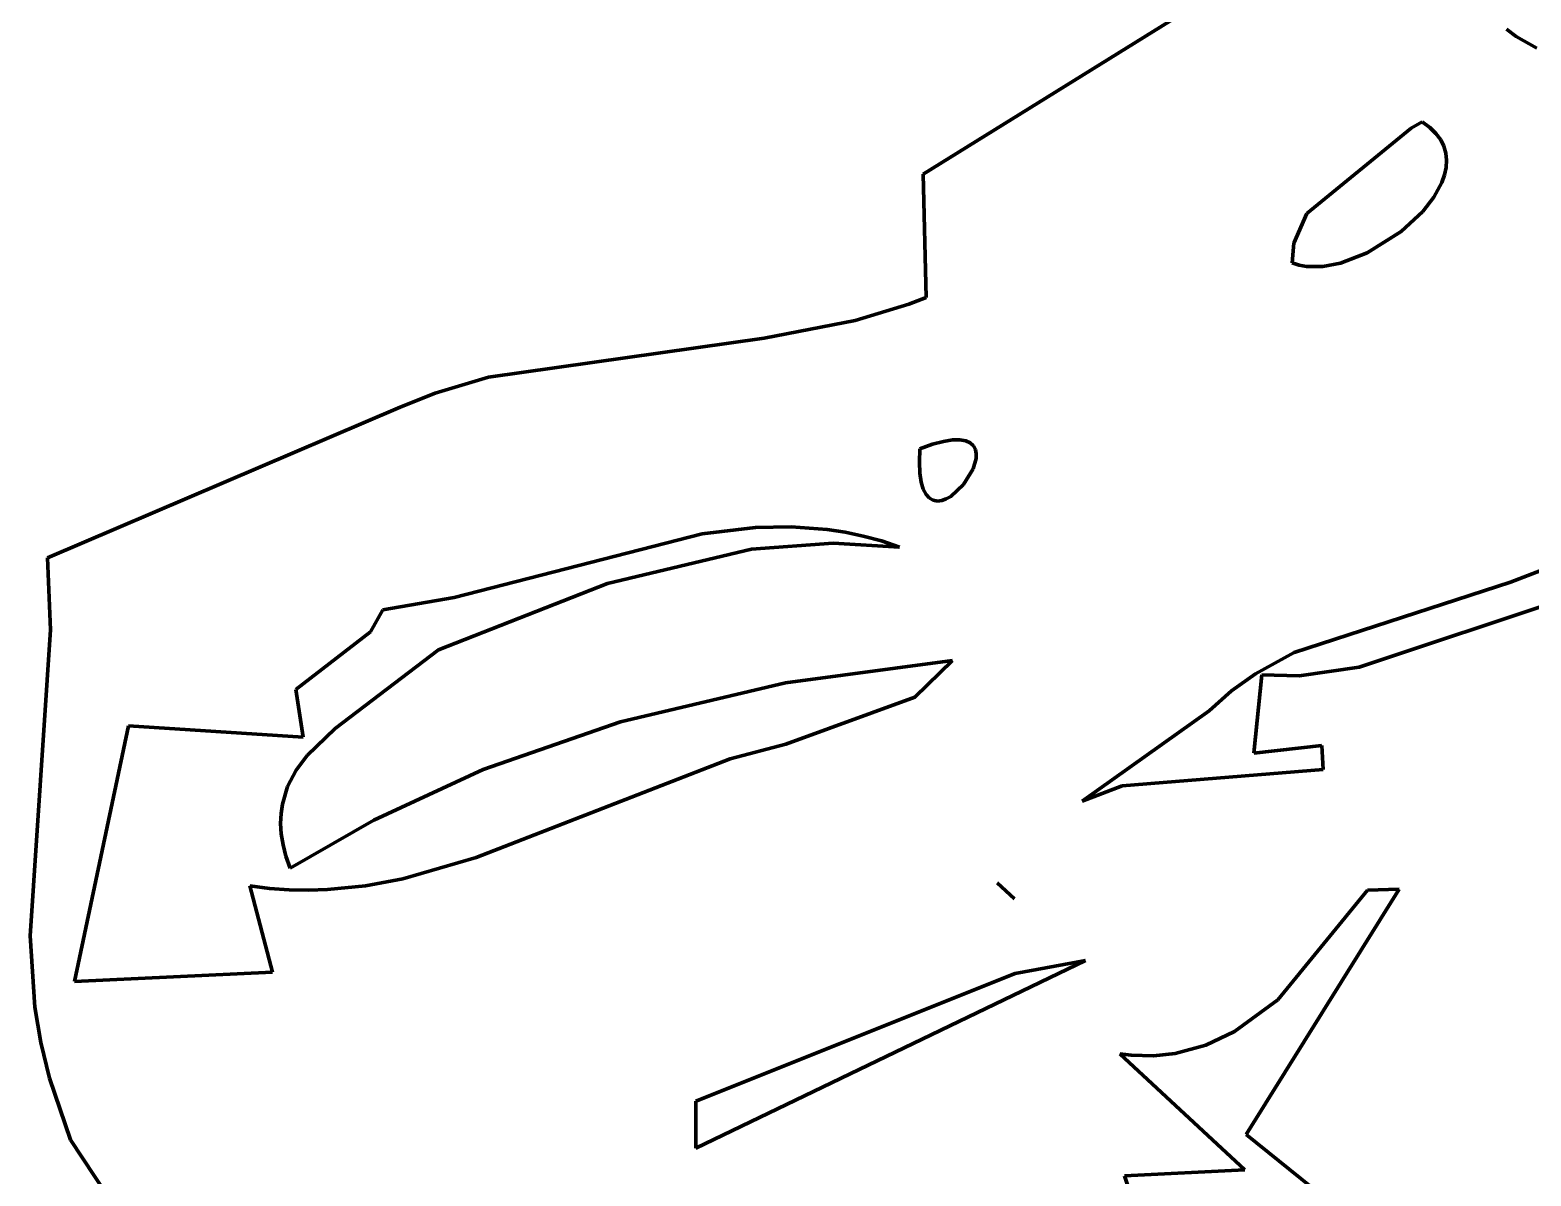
# Model space of a CAD drawing. Header units: millimetres. Extents: x 0 to 8.5, y 0 to 13.2.
# Drawn here: x 2.8641 to 3.3592, y 10.2737 to 10.6516 of the extents above; entities that cross this region are included whole.
import ezdxf

# ---------------------------------------------------------------- set-up
doc = ezdxf.new("R2010")
doc.units = ezdxf.units.MM
for name, color, linetype, lineweight in [('color#060606ff', 7, 'CONTINUOUS', 100), ('color#5c5c5cff', 7, 'CONTINUOUS', 100), ('color#ffffffff', 7, 'CONTINUOUS', 100)]:
    doc.layers.add(name, color=color, linetype=linetype, lineweight=lineweight)

msp = doc.modelspace()

# ---------------------------------------------------------------- linework, layer by layer
at = {"layer": 'color#060606ff'}
for p, q in [((3.15868, 10.60404), (3.26352, 10.66914)), ((3.35115, 10.65187), (3.35431, 10.6495)), ((3.35431, 10.6495), (3.36116, 10.64556)), ((3.32324, 10.6213), (3.31966, 10.61922)), ((3.3258, 10.61947), (3.32324, 10.6213)), ((3.31966, 10.61922), (3.28522, 10.59111)), ((3.32784, 10.61751), (3.3258, 10.61947)), ((3.32939, 10.61542), (3.32784, 10.61751)), ((3.33047, 10.61324), (3.32939, 10.61542)), ((3.33112, 10.61096), (3.33047, 10.61324)), ((3.33135, 10.60862), (3.33112, 10.61096)), ((3.33066, 10.6038), (3.33119, 10.60623)), ((3.33119, 10.60623), (3.33135, 10.60862)), ((3.15972, 10.56334), (3.15868, 10.60404)), ((3.32715, 10.59648), (3.3298, 10.60136)), ((3.3298, 10.60136), (3.33066, 10.6038)), ((3.32346, 10.59174), (3.32715, 10.59648)), ((3.28522, 10.59111), (3.28095, 10.58125)), ((3.31639, 10.58517), (3.32346, 10.59174)), ((3.28095, 10.58125), (3.28036, 10.57483)), ((3.30517, 10.57814), (3.31639, 10.58517)), ((3.2963, 10.57475), (3.30517, 10.57814)), ((3.28036, 10.57483), (3.28268, 10.57407)), ((3.28268, 10.57407), (3.28517, 10.57364)), ((3.28517, 10.57364), (3.29055, 10.57365)), ((3.29055, 10.57365), (3.2963, 10.57475)), ((3.13631, 10.55578), (3.15393, 10.56114)), ((3.15393, 10.56114), (3.15972, 10.56334)), ((3.10625, 10.55002), (3.13631, 10.55578)), ((3.01526, 10.5371), (3.10625, 10.55002)), ((2.99769, 10.53182), (3.01526, 10.5371)), ((2.98621, 10.52725), (2.99769, 10.53182)), ((2.86989, 10.47752), (2.98621, 10.52725)), ((3.16836, 10.51643), (3.16537, 10.51595)), ((3.17082, 10.51648), (3.16836, 10.51643)), ((3.17276, 10.51614), (3.17082, 10.51648)), ((3.17424, 10.51546), (3.17276, 10.51614)), ((3.15763, 10.5135), (3.15745, 10.5091)), ((3.1618, 10.51499), (3.15763, 10.5135)), ((3.16537, 10.51595), (3.1618, 10.51499)), ((3.17528, 10.51449), (3.17424, 10.51546)), ((3.17592, 10.51327), (3.17528, 10.51449)), ((3.17619, 10.51185), (3.17592, 10.51327)), ((3.17613, 10.51028), (3.17619, 10.51185)), ((3.15745, 10.5091), (3.1576, 10.50544)), ((3.17204, 10.50176), (3.17515, 10.50687)), ((3.17515, 10.50687), (3.17613, 10.51028)), ((3.1576, 10.50544), (3.15804, 10.50246)), ((3.15804, 10.50246), (3.15874, 10.50013)), ((3.1678, 10.49781), (3.17204, 10.50176)), ((3.15874, 10.50013), (3.15965, 10.49838)), ((3.15965, 10.49838), (3.16075, 10.49719)), ((3.16075, 10.49719), (3.16199, 10.4965)), ((3.16199, 10.4965), (3.16336, 10.49626)), ((3.16336, 10.49626), (3.1648, 10.49643)), ((3.1648, 10.49643), (3.16629, 10.49696)), ((3.16629, 10.49696), (3.1678, 10.49781)), ((3.10336, 10.48757), (3.08575, 10.48549)), ((3.11516, 10.4878), (3.10336, 10.48757)), ((3.12701, 10.48691), (3.11516, 10.4878)), ((3.13297, 10.48599), (3.12701, 10.48691)), ((3.08575, 10.48549), (3.00401, 10.46445)), ((3.10201, 10.48036), (3.12901, 10.48235)), ((3.12901, 10.48235), (3.15093, 10.48108)), ((3.13894, 10.48473), (3.13297, 10.48599)), ((3.14493, 10.4831), (3.13894, 10.48473)), ((3.15093, 10.48108), (3.14493, 10.4831)), ((2.87087, 10.45379), (2.86989, 10.47752)), ((3.0546, 10.46905), (3.10201, 10.48036)), ((3.37571, 10.47853), (3.35246, 10.46948)), ((2.99883, 10.44721), (3.0546, 10.46905)), ((3.35246, 10.46948), (3.28109, 10.44628)), ((3.3025, 10.4415), (3.38329, 10.46838)), ((3.00401, 10.46445), (2.98048, 10.46039)), ((2.98048, 10.46039), (2.97635, 10.45316)), ((2.86408, 10.35293), (2.87087, 10.45379)), ((2.97635, 10.45316), (2.95173, 10.43408)), ((2.96476, 10.42123), (2.99883, 10.44721)), ((3.16838, 10.44371), (3.11331, 10.4363)), ((3.15595, 10.43159), (3.16838, 10.44371)), ((3.28109, 10.44628), (3.26832, 10.43925)), ((3.26832, 10.43925), (3.26038, 10.43363)), ((3.26779, 10.41316), (3.27038, 10.43895)), ((3.27038, 10.43895), (3.28266, 10.43865)), ((3.28266, 10.43865), (3.3025, 10.4415)), ((2.95173, 10.43408), (2.95422, 10.41839)), ((3.11331, 10.4363), (3.05885, 10.42344)), ((3.26038, 10.43363), (3.25298, 10.42712)), ((3.11341, 10.41611), (3.15595, 10.43159)), ((3.25298, 10.42712), (3.21111, 10.39725)), ((2.89655, 10.42214), (2.87871, 10.33786)), ((2.95422, 10.41839), (2.89655, 10.42214)), ((3.05885, 10.42344), (3.01358, 10.4077)), ((2.95549, 10.41241), (2.96476, 10.42123)), ((2.95184, 10.40751), (2.95549, 10.41241)), ((3.09501, 10.41128), (3.11341, 10.41611)), ((3.29022, 10.4157), (3.26779, 10.41316)), ((3.2906, 10.40775), (3.29022, 10.4157)), ((2.94906, 10.40218), (2.95184, 10.40751)), ((3.01358, 10.4077), (2.97744, 10.391)), ((3.01128, 10.37876), (3.09501, 10.41128)), ((3.22434, 10.40235), (3.2906, 10.40775)), ((2.94731, 10.39636), (2.94906, 10.40218)), ((3.21111, 10.39725), (3.22434, 10.40235)), ((2.94675, 10.38996), (2.94687, 10.39324)), ((2.94687, 10.39324), (2.94731, 10.39636)), ((2.94697, 10.38653), (2.94675, 10.38996)), ((2.97744, 10.391), (2.94987, 10.37516)), ((2.94755, 10.38292), (2.94697, 10.38653)), ((2.94851, 10.37913), (2.94755, 10.38292)), ((2.94987, 10.37516), (2.94851, 10.37913)), ((2.98705, 10.37172), (3.01128, 10.37876)), ((2.94402, 10.34088), (2.93657, 10.36935)), ((2.93657, 10.36935), (2.94307, 10.36852)), ((2.94307, 10.36852), (2.94952, 10.36806)), ((2.94952, 10.36806), (2.9559, 10.36794)), ((2.9559, 10.36794), (2.96223, 10.36814)), ((2.96223, 10.36814), (2.97473, 10.36941)), ((2.97473, 10.36941), (2.98705, 10.37172)), ((3.18308, 10.37037), (3.18883, 10.36506)), ((3.18883, 10.36506), (3.18308, 10.37037)), ((3.26521, 10.28736), (3.31571, 10.36825)), ((3.30524, 10.3679), (3.27569, 10.33173)), ((3.31571, 10.36825), (3.30524, 10.3679)), ((2.86562, 10.32938), (2.86408, 10.35293)), ((3.08371, 10.28292), (3.21221, 10.34474)), ((3.21221, 10.34474), (3.18898, 10.34044)), ((2.87871, 10.33786), (2.94402, 10.34088)), ((3.18898, 10.34044), (3.08369, 10.29842)), ((2.86759, 10.31766), (2.86562, 10.32938)), ((3.27569, 10.33173), (3.26133, 10.32131)), ((3.26133, 10.32131), (3.25188, 10.31685)), ((2.87054, 10.30597), (2.86759, 10.31766)), ((3.22732, 10.31354), (3.22352, 10.31403)), ((3.22352, 10.31403), (3.26478, 10.27573)), ((3.2347, 10.31334), (3.22732, 10.31354)), ((3.24179, 10.3141), (3.2347, 10.31334)), ((3.25188, 10.31685), (3.24179, 10.3141)), ((2.87746, 10.2856), (2.87054, 10.30597)), ((3.08369, 10.29842), (3.08371, 10.28292)), ((2.93402, 10.20001), (2.87746, 10.2856)), ((3.30013, 10.25936), (3.26521, 10.28736)), ((3.26478, 10.27573), (3.2251, 10.27375)), ((3.2251, 10.27375), (3.23684, 10.23891))]:
    msp.add_line(p, q, dxfattribs=at)
at = {"layer": 'color#5c5c5cff'}
for p, q in [((3.16537, 10.51595), (3.16836, 10.51643)), ((3.16836, 10.51643), (3.17082, 10.51648)), ((3.17082, 10.51648), (3.17276, 10.51614)), ((3.17276, 10.51614), (3.17424, 10.51546)), ((3.15745, 10.5091), (3.15763, 10.5135)), ((3.15763, 10.5135), (3.1618, 10.51499)), ((3.1618, 10.51499), (3.16537, 10.51595)), ((3.17424, 10.51546), (3.17528, 10.51449)), ((3.17528, 10.51449), (3.17592, 10.51327)), ((3.17592, 10.51327), (3.17619, 10.51185)), ((3.17619, 10.51185), (3.17613, 10.51028)), ((3.1576, 10.50544), (3.15745, 10.5091)), ((3.17515, 10.50687), (3.17204, 10.50176)), ((3.17613, 10.51028), (3.17515, 10.50687)), ((3.15804, 10.50246), (3.1576, 10.50544)), ((3.15874, 10.50013), (3.15804, 10.50246)), ((3.17204, 10.50176), (3.1678, 10.49781)), ((3.15965, 10.49838), (3.15874, 10.50013)), ((3.16075, 10.49719), (3.15965, 10.49838)), ((3.16199, 10.4965), (3.16075, 10.49719)), ((3.16336, 10.49626), (3.16199, 10.4965)), ((3.1648, 10.49643), (3.16336, 10.49626)), ((3.16629, 10.49696), (3.1648, 10.49643)), ((3.1678, 10.49781), (3.16629, 10.49696)), ((3.18308, 10.37037), (3.18883, 10.36506)), ((3.18883, 10.36506), (3.18308, 10.37037))]:
    msp.add_line(p, q, dxfattribs=at)
at = {"layer": 'color#ffffffff'}
for p, q in [((3.26352, 10.66914), (3.15868, 10.60404)), ((3.35431, 10.6495), (3.35115, 10.65187)), ((3.36116, 10.64556), (3.35431, 10.6495)), ((3.31966, 10.61922), (3.32324, 10.6213)), ((3.32324, 10.6213), (3.3258, 10.61947)), ((3.28522, 10.59111), (3.31966, 10.61922)), ((3.3258, 10.61947), (3.32784, 10.61751)), ((3.32784, 10.61751), (3.32939, 10.61542)), ((3.32939, 10.61542), (3.33047, 10.61324)), ((3.33047, 10.61324), (3.33112, 10.61096)), ((3.33112, 10.61096), (3.33135, 10.60862)), ((3.33119, 10.60623), (3.33066, 10.6038)), ((3.33135, 10.60862), (3.33119, 10.60623)), ((3.15868, 10.60404), (3.15972, 10.56334)), ((3.3298, 10.60136), (3.32715, 10.59648)), ((3.33066, 10.6038), (3.3298, 10.60136)), ((3.32715, 10.59648), (3.32346, 10.59174)), ((3.28095, 10.58125), (3.28522, 10.59111)), ((3.32346, 10.59174), (3.31639, 10.58517)), ((3.28036, 10.57483), (3.28095, 10.58125)), ((3.31639, 10.58517), (3.30517, 10.57814)), ((3.30517, 10.57814), (3.2963, 10.57475)), ((3.28268, 10.57407), (3.28036, 10.57483)), ((3.28517, 10.57364), (3.28268, 10.57407)), ((3.29055, 10.57365), (3.28517, 10.57364)), ((3.2963, 10.57475), (3.29055, 10.57365)), ((3.15393, 10.56114), (3.13631, 10.55578)), ((3.15972, 10.56334), (3.15393, 10.56114)), ((3.13631, 10.55578), (3.10625, 10.55002)), ((3.10625, 10.55002), (3.01526, 10.5371)), ((3.01526, 10.5371), (2.99769, 10.53182)), ((2.99769, 10.53182), (2.98621, 10.52725)), ((2.98621, 10.52725), (2.86989, 10.47752)), ((3.08575, 10.48549), (3.10336, 10.48757)), ((3.10336, 10.48757), (3.11516, 10.4878)), ((3.11516, 10.4878), (3.12701, 10.48691)), ((3.12701, 10.48691), (3.13297, 10.48599)), ((3.00401, 10.46445), (3.08575, 10.48549)), ((3.12901, 10.48235), (3.10201, 10.48036)), ((3.15093, 10.48108), (3.12901, 10.48235)), ((3.13297, 10.48599), (3.13894, 10.48473)), ((3.13894, 10.48473), (3.14493, 10.4831)), ((3.14493, 10.4831), (3.15093, 10.48108)), ((2.86989, 10.47752), (2.87087, 10.45379)), ((3.10201, 10.48036), (3.0546, 10.46905)), ((3.35246, 10.46948), (3.37571, 10.47853)), ((3.0546, 10.46905), (2.99883, 10.44721)), ((3.28109, 10.44628), (3.35246, 10.46948)), ((3.38329, 10.46838), (3.3025, 10.4415)), ((2.98048, 10.46039), (3.00401, 10.46445)), ((2.97635, 10.45316), (2.98048, 10.46039)), ((2.87087, 10.45379), (2.86408, 10.35293)), ((2.95173, 10.43408), (2.97635, 10.45316)), ((2.99883, 10.44721), (2.96476, 10.42123)), ((3.11331, 10.4363), (3.16838, 10.44371)), ((3.16838, 10.44371), (3.15595, 10.43159)), ((3.26832, 10.43925), (3.28109, 10.44628)), ((3.26038, 10.43363), (3.26832, 10.43925)), ((3.27038, 10.43895), (3.26779, 10.41316)), ((3.28266, 10.43865), (3.27038, 10.43895)), ((3.3025, 10.4415), (3.28266, 10.43865)), ((2.95422, 10.41839), (2.95173, 10.43408)), ((3.05885, 10.42344), (3.11331, 10.4363)), ((3.25298, 10.42712), (3.26038, 10.43363)), ((3.15595, 10.43159), (3.11341, 10.41611)), ((3.21111, 10.39725), (3.25298, 10.42712)), ((2.87871, 10.33786), (2.89655, 10.42214)), ((2.89655, 10.42214), (2.95422, 10.41839)), ((3.01358, 10.4077), (3.05885, 10.42344)), ((2.96476, 10.42123), (2.95549, 10.41241)), ((2.95549, 10.41241), (2.95184, 10.40751)), ((3.11341, 10.41611), (3.09501, 10.41128)), ((3.26779, 10.41316), (3.29022, 10.4157)), ((3.29022, 10.4157), (3.2906, 10.40775)), ((2.95184, 10.40751), (2.94906, 10.40218)), ((2.97744, 10.391), (3.01358, 10.4077)), ((3.09501, 10.41128), (3.01128, 10.37876)), ((3.2906, 10.40775), (3.22434, 10.40235)), ((2.94906, 10.40218), (2.94731, 10.39636)), ((3.22434, 10.40235), (3.21111, 10.39725)), ((2.94687, 10.39324), (2.94675, 10.38996)), ((2.94731, 10.39636), (2.94687, 10.39324)), ((2.94675, 10.38996), (2.94697, 10.38653)), ((2.94987, 10.37516), (2.97744, 10.391)), ((2.94697, 10.38653), (2.94755, 10.38292)), ((2.94755, 10.38292), (2.94851, 10.37913)), ((2.94851, 10.37913), (2.94987, 10.37516)), ((3.01128, 10.37876), (2.98705, 10.37172)), ((2.94307, 10.36852), (2.93657, 10.36935)), ((2.93657, 10.36935), (2.94402, 10.34088)), ((2.94952, 10.36806), (2.94307, 10.36852)), ((2.9559, 10.36794), (2.94952, 10.36806)), ((2.96223, 10.36814), (2.9559, 10.36794)), ((2.97473, 10.36941), (2.96223, 10.36814)), ((2.98705, 10.37172), (2.97473, 10.36941)), ((3.31571, 10.36825), (3.26521, 10.28736)), ((3.27569, 10.33173), (3.30524, 10.3679)), ((3.30524, 10.3679), (3.31571, 10.36825)), ((2.86408, 10.35293), (2.86562, 10.32938)), ((3.21221, 10.34474), (3.08371, 10.28292)), ((3.18898, 10.34044), (3.21221, 10.34474)), ((2.94402, 10.34088), (2.87871, 10.33786)), ((3.08369, 10.29842), (3.18898, 10.34044)), ((2.86562, 10.32938), (2.86759, 10.31766)), ((3.26133, 10.32131), (3.27569, 10.33173)), ((3.25188, 10.31685), (3.26133, 10.32131)), ((2.86759, 10.31766), (2.87054, 10.30597)), ((3.26478, 10.27573), (3.22352, 10.31403)), ((3.22352, 10.31403), (3.22732, 10.31354)), ((3.22732, 10.31354), (3.2347, 10.31334)), ((3.2347, 10.31334), (3.24179, 10.3141)), ((3.24179, 10.3141), (3.25188, 10.31685)), ((2.87054, 10.30597), (2.87746, 10.2856)), ((3.08371, 10.28292), (3.08369, 10.29842)), ((2.87746, 10.2856), (2.93402, 10.20001)), ((3.26521, 10.28736), (3.30013, 10.25936)), ((3.2251, 10.27375), (3.26478, 10.27573)), ((3.23684, 10.23891), (3.2251, 10.27375))]:
    msp.add_line(p, q, dxfattribs=at)

doc.saveas('drawing.dxf')
